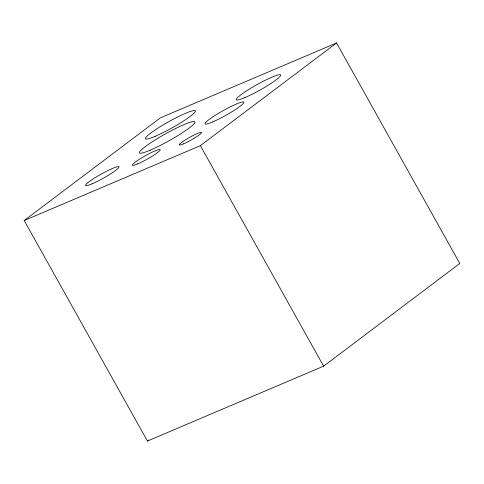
<?xml version="1.0" encoding="UTF-8"?>
<svg xmlns="http://www.w3.org/2000/svg" width="484" height="484" viewBox="0 0 484 484"><rect width="100%" height="100%" fill="white"/><g stroke="black" fill="none" stroke-linecap="round" stroke-linejoin="round"><path stroke-width="0.73" d="M24.2 220.522L160.386 117.842L336.561 42.967L459.8 263.478L323.614 366.158L147.438 441.033L24.2 220.522L200.376 145.654L336.561 42.967M147.438 441.033L148.642 440.119M200.376 145.654L323.614 366.158M183.569 143.833A12.723 1.549 -29.2 0 0 201.417 132.888A12.723 1.549 -29.2 0 0 186.158 139.374A12.723 1.549 -29.2 0 0 183.569 143.833M92.075 183.835A19.088 2.323 -29.2 0 0 118.84 167.422A19.088 2.323 -29.2 0 0 95.953 177.15A19.088 2.323 -29.2 0 0 92.075 183.835M244.856 97.629A25.452 3.104 -29.2 0 0 280.538 75.74A25.452 3.104 -29.2 0 0 250.022 88.711A25.452 3.104 -29.2 0 0 244.856 97.629M137.825 163.834A15.905 1.936 -29.2 0 0 160.125 150.155A15.905 1.936 -29.2 0 0 141.056 158.262A15.905 1.936 -29.2 0 0 137.825 163.834M212.512 122.01A22.27 2.716 -29.2 0 0 243.736 102.862A22.27 2.716 -29.2 0 0 217.032 114.212A22.27 2.716 -29.2 0 0 212.512 122.01M155.061 136.349A28.635 3.491 -29.2 0 0 195.209 111.725A28.635 3.491 -29.2 0 0 160.876 126.312A28.635 3.491 -29.2 0 0 155.061 136.349M150.143 150.197A31.811 3.878 -29.2 0 0 194.749 122.839A31.811 3.878 -29.2 0 0 156.61 139.047A31.811 3.878 -29.2 0 0 150.143 150.197"/></g></svg>
